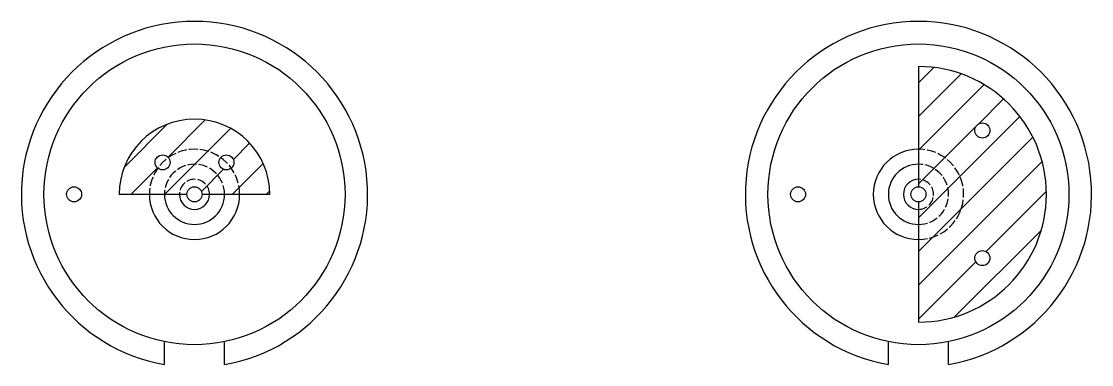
# Model space of a CAD drawing. Header units: millimetres. Extents: x 37 to 179, y 197 to 243.
import ezdxf

# ---------------------------------------------------------------- set-up
doc = ezdxf.new("R2010")
doc.units = ezdxf.units.MM
doc.linetypes.add('ACAD_ISO02W100', pattern=[15, 12, -3])
for name, color, linetype in [('adancituri', 210, 'Continuous'), ('carcasa', 1, 'Continuous'), ('cauciuc', 4, 'Continuous'), ('cerc mijloc', 2, 'Continuous'), ('gaura', 41, 'Continuous'), ('greutate', 211, 'Continuous'), ('hashuri', 7, 'Continuous'), ('la', 8, 'ACAD_ISO02W100'), ('locas stalp', 3, 'Continuous'), ('stalp', 120, 'Continuous')]:
    doc.layers.add(name, color=color, linetype=linetype)

msp = doc.modelspace()

# ---------------------------------------------------------------- hatches: boundary and pattern name
at = {"layer": 'hashuri'}
h = msp.add_hatch(dxfattribs=at)
h.set_pattern_fill('ANSI31', color=256)
h.set_pattern_definition([(45, (-34.584, 52.5742), (-2.245064, 2.245064), [])])
h.paths.add_polyline_path([(59.06, 219.58, -1), (61.06, 219.58), (70.06, 219.58, 1), (50.06, 219.58)])
h.paths.add_polyline_path([(63.3, 223.83, -1), (65.3, 223.83, -1)], flags=16)
h.paths.add_polyline_path([(54.82, 223.83, -1), (56.82, 223.83, -1)], flags=16)
h.paths.add_polyline_path([(156.25, 202.58, 1), (156.25, 236.58), (156.25, 220.58, -0.414214), (157.25, 219.58, -0.414214), (156.25, 218.58)])
h.paths.add_polyline_path([(163.74, 228.07, -1), (165.74, 228.07, -1)], flags=16)
h.paths.add_polyline_path([(163.74, 211.1, -1), (165.74, 211.1, -1)], flags=16)

# ---------------------------------------------------------------- linework, layer by layer
at = {"layer": 'adancituri'}
for centre in [(164.74, 228.07), (55.82, 223.83), (64.3, 223.83), (164.74, 211.1)]:
    msp.add_circle(centre, 1, dxfattribs=at)
at = {"layer": 'carcasa'}
for centre in [(60.06, 219.58), (156.25, 219.58)]:
    msp.add_circle(centre, 20, dxfattribs=at)
at = {"layer": 'cauciuc'}
for p, q in [((56.06, 196.93), (56.06, 199.99)), ((64.06, 196.93), (64.06, 199.99)), ((152.25, 196.93), (152.25, 199.99)), ((160.25, 196.93), (160.25, 199.99))]:
    msp.add_line(p, q, dxfattribs=at)
for centre in [(60.06, 219.58), (156.25, 219.58)]:
    msp.add_arc(centre, 23, 280.0154, 259.9846, dxfattribs=at)
at = {"layer": 'cerc mijloc'}
for centre, radius, start, end in [((156.25, 219.58), 6, 90, 270), ((156.25, 219.58), 4, 90, 270), ((60.06, 219.58), 6, 180, 0), ((60.06, 219.58), 4, 180, 0)]:
    msp.add_arc(centre, radius, start, end, dxfattribs=at)
at = {"layer": 'gaura'}
for centre in [(44.06, 219.58), (140.25, 219.58)]:
    msp.add_circle(centre, 1, dxfattribs=at)
at = {"layer": 'greutate'}
for p, q in [((156.25, 236.58), (156.25, 220.58)), ((59.06, 219.58), (50.06, 219.58)), ((70.06, 219.58), (61.06, 219.58)), ((156.25, 218.58), (156.25, 202.58))]:
    msp.add_line(p, q, dxfattribs=at)
for centre, radius, start, end in [((156.25, 219.58), 17, 270, 90), ((60.06, 219.58), 10, 0, 180)]:
    msp.add_arc(centre, radius, start, end, dxfattribs=at)
at = {"layer": 'la', "ltscale": 0.1}
for centre, radius, start, end in [((60.06, 219.58), 6, 0, 180), ((156.25, 219.58), 6, 270, 90), ((60.06, 219.58), 4, 0, 180), ((156.25, 219.58), 4, 270, 90), ((60.06, 219.58), 2, 0, 180), ((156.25, 219.58), 2, 270, 90)]:
    msp.add_arc(centre, radius, start, end, dxfattribs=at)
at = {"layer": 'locas stalp'}
for centre, start, end in [((156.25, 219.58), 90, 270), ((60.06, 219.58), 180, 0)]:
    msp.add_arc(centre, 2, start, end, dxfattribs=at)
at = {"layer": 'stalp'}
for centre in [(60.06, 219.58), (156.25, 219.58)]:
    msp.add_circle(centre, 1, dxfattribs=at)

doc.saveas('drawing.dxf')
